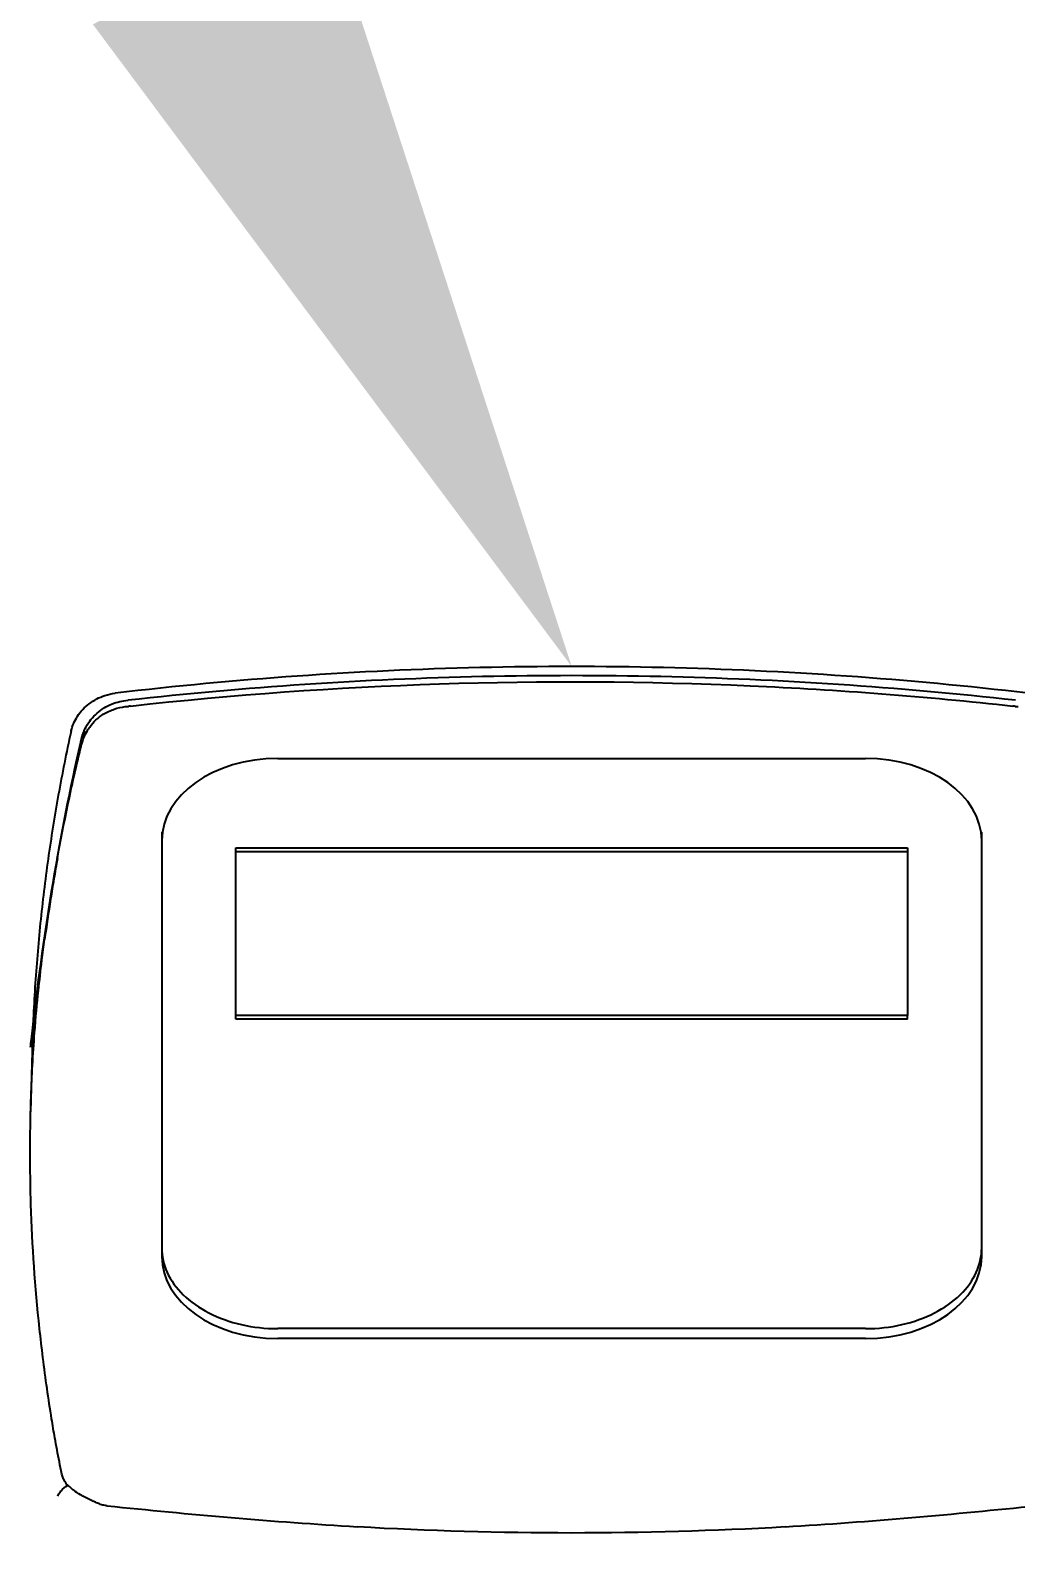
# Model space of a CAD drawing. Header units: millimetres. Extents: x -5247 to 64230, y -16204 to 29599.
# Drawn here: x 55820.3 to 55920, y 21486.2 to 21641 of the extents above; entities that cross this region are included whole.
import ezdxf
from ezdxf import colors
from ezdxf.entities.mleader import LeaderData, LeaderLine
from ezdxf.math import Vec2, Vec3

# ---------------------------------------------------------------- set-up
doc = ezdxf.new("R2010")
doc.units = ezdxf.units.MM
doc.layers.add('Выноски надписи', color=7, linetype='Continuous')
doc.styles.add('ISO_250', font='isocpeur.ttf', dxfattribs={"height": 250})

# ---------------------------------------------------------------- blocks, each defined once
blk = doc.blocks.new('_Dot')
at = {"color": 0, "linetype": 'ByBlock', "lineweight": -2}
blk.add_line((-0.5, 0), (-1, 0), dxfattribs=at)
at = {"color": 0, "linetype": 'ByBlock', "const_width": 0.5}
blk.add_lwpolyline([(-0.25, 0, 1), (0.25, 0, 1)], format="xyb", close=True, dxfattribs=at)
blk = doc.blocks.new('Siemens 7ME65202DF122JE1')
at = {"ltscale": 0.440256}
blk.add_line((-144.39, 337.16), (-144.16, 337.18), dxfattribs=at)
blk.add_line((-144.39, 337.16), (-144.16, 337.18), dxfattribs=at)
at = {"ltscale": 0.732857}
blk.add_line((-148.95, 332.95), (-148.89, 333.21), dxfattribs=at)
blk.add_line((-148.95, 332.95), (-148.89, 333.21), dxfattribs=at)
for p, q in [((-129, 331.27), (-69.5, 331.27)), ((-129, 331.27), (-69.5, 331.27)), ((-140.75, 323.81), (-140.75, 281.74)), ((-140.75, 323.81), (-140.75, 281.74)), ((-57.75, 281.74), (-57.75, 323.81)), ((-57.75, 281.74), (-57.75, 323.81)), ((-133.25, 322.23), (-65.25, 322.23)), ((-133.25, 305.26), (-133.25, 322.23)), ((-133.25, 322.23), (-65.25, 322.23)), ((-133.25, 305.26), (-133.25, 322.23)), ((-65.25, 322.23), (-65.25, 305.26)), ((-65.25, 322.23), (-65.25, 305.26)), ((-65.25, 305.26), (-133.25, 305.26)), ((-133.25, 304.91), (-133.25, 305.26)), ((-65.25, 305.26), (-133.25, 305.26)), ((-133.25, 304.91), (-133.25, 305.26)), ((-65.25, 304.91), (-65.25, 305.26)), ((-65.25, 304.91), (-65.25, 305.26)), ((-65.25, 304.91), (-133.25, 304.91)), ((-65.25, 304.91), (-133.25, 304.91)), ((-153.87, 301.63), (-154.02, 295.52)), ((-153.87, 301.63), (-154.02, 295.52)), ((-69.5, 273.58), (-129, 273.58)), ((-69.5, 273.58), (-129, 273.58))]:
    blk.add_line(p, q)
at = {"ltscale": 25.306091}
blk.add_line((-133.25, 321.88), (-65.25, 321.88), dxfattribs=at)
blk.add_line((-133.25, 321.88), (-65.25, 321.88), dxfattribs=at)
at = {"ltscale": 2.285536}
for p, q in [((-140.75, 281.74), (-140.75, 280.89)), ((-140.75, 281.74), (-140.75, 280.89)), ((-57.75, 280.89), (-57.75, 281.74)), ((-57.75, 280.89), (-57.75, 281.74))]:
    blk.add_line(p, q, dxfattribs=at)
at = {"ltscale": 26.1688}
blk.add_line((-69.5, 272.58), (-129, 272.58), dxfattribs=at)
blk.add_line((-69.5, 272.58), (-129, 272.58), dxfattribs=at)
for centre, major_axis, ratio, start_param, end_param in [((-145.22, 335.9), (-0.23, 1.99), 0.11616, 0, 0.002144), ((-145.22, 335.9), (-0.23, 1.99), 0.11616, 0, 0.002144), ((-129, 322.97), (-11.75, 0), 0.707107, 4.712389, 6.283185), ((-129, 322.97), (-11.75, 0), 0.707107, 4.712389, 6.283185), ((-69.5, 322.97), (11.75, 0), 0.707107, 0, 1.570796), ((-69.5, 322.97), (11.75, 0), 0.707107, 0, 1.570796), ((-99.25, 443.85), (-270, 0), 0.707107, 1.49036, 1.650954), ((-99.25, 443.85), (-270, 0), 0.707107, 1.49036, 1.650954)]:
    blk.add_ellipse(centre, major_axis=major_axis, ratio=ratio, start_param=start_param, end_param=end_param)
at = {"ltscale": 0.002196}
blk.add_ellipse((-144.09, 334.42), major_axis=(-0.31, 2.73), ratio=0.110645, start_param=6.282745, end_param=6.283183, dxfattribs=at)
blk.add_ellipse((-144.09, 334.42), major_axis=(-0.31, 2.73), ratio=0.110645, start_param=6.282745, end_param=6.283183, dxfattribs=at)
at = {"ltscale": 0.000722417}
for start_param, end_param in [(0, 0.000157), (6.283185, 6.283342)]:
    blk.add_ellipse((-143.86, 334.45), major_axis=(-0.3, 2.73), ratio=0.109868, start_param=start_param, end_param=end_param, dxfattribs=at)
at = {"ltscale": 0.436908}
for centre, major_axis, ratio, start_param, end_param in [((-114.93, 256.82), (-185.3, -9.45), 0.441296, 4.846869, 4.848107), ((-114.96, 256.91), (-185.19, -9.46), 0.44105, 4.84675, 4.847989)]:
    blk.add_ellipse(centre, major_axis=major_axis, ratio=ratio, start_param=start_param, end_param=end_param, dxfattribs=at)
at = {"ltscale": 0.436919}
for centre, major_axis, ratio, start_param, end_param in [((-83.74, 256.34), (-185.86, 9.4), 0.44257, 4.576084, 4.577319), ((-86.14, 249.77), (-193.53, 8.59), 0.459634, 4.567894, 4.569081)]:
    blk.add_ellipse(centre, major_axis=major_axis, ratio=ratio, start_param=start_param, end_param=end_param, dxfattribs=at)
at = {"ltscale": 0.049909}
blk.add_ellipse((-147.98, 333.59), major_axis=(-1.95, 0.43), ratio=0.69873, start_param=0, end_param=0.013128, dxfattribs=at)
blk.add_ellipse((-147.98, 333.59), major_axis=(-1.95, 0.43), ratio=0.69873, start_param=0, end_param=0.013128, dxfattribs=at)
at = {"ltscale": 3.51931}
blk.add_ellipse((-146.21, 332.6), major_axis=(-2.68, 0.61), ratio=0.698014, start_param=5.743571, end_param=6.415495, dxfattribs=at)
blk.add_ellipse((-146.21, 332.6), major_axis=(-2.68, 0.61), ratio=0.698014, start_param=5.743571, end_param=6.415495, dxfattribs=at)
at = {"ltscale": 28.211782}
blk.add_ellipse((180.85, 290.76), major_axis=(-334.93, 0), ratio=0.707107, start_param=6.154497, end_param=6.189317, dxfattribs=at)
blk.add_ellipse((180.85, 290.76), major_axis=(-334.93, 0), ratio=0.707107, start_param=6.154497, end_param=6.189317, dxfattribs=at)
at = {"ltscale": 22.323242}
for centre, major_axis, start_param, end_param in [((-129, 280.89), (-11.75, 0), 0, 1.570796), ((-129, 280.89), (-11.75, 0), 0, 1.570796), ((-69.5, 280.89), (11.75, 0), 4.712389, 6.283185), ((-69.5, 280.89), (11.75, 0), 4.712389, 6.283185)]:
    blk.add_ellipse(centre, major_axis=major_axis, ratio=0.707107, start_param=start_param, end_param=end_param, dxfattribs=at)
for points, knots in [([(-53.04, 337.89), (-59.15, 338.61), (-65.29, 339.18), (-77.61, 340.05), (-83.78, 340.34), (-96.15, 340.62), (-102.35, 340.62), (-114.72, 340.34), (-120.89, 340.05), (-133.21, 339.18), (-139.35, 338.61), (-145.46, 337.89)], [4.5473654, 4.5473654, 4.5473654, 4.5473654, 4.6133749, 4.6133749, 4.6793843, 4.6793843, 4.7453937, 4.7453937, 4.8114031, 4.8114031, 4.8774125, 4.8774125, 4.8774125, 4.8774125]), ([(-53.04, 337.89), (-59.15, 338.61), (-65.29, 339.18), (-77.61, 340.05), (-83.78, 340.34), (-96.15, 340.62), (-102.35, 340.62), (-114.72, 340.34), (-120.89, 340.05), (-133.21, 339.18), (-139.35, 338.61), (-145.46, 337.89)], [4.5473654, 4.5473654, 4.5473654, 4.5473654, 4.6133749, 4.6133749, 4.6793843, 4.6793843, 4.7453937, 4.7453937, 4.8114031, 4.8114031, 4.8774125, 4.8774125, 4.8774125, 4.8774125]), ([(-149.91, 334.08), (-149.79, 334.6), (-149.58, 335.1), (-148.97, 336.03), (-148.56, 336.47), (-147.62, 337.18), (-147.08, 337.47), (-146.17, 337.77), (-145.81, 337.84), (-145.46, 337.89)], [0.0096818, 0.0096818, 0.0096818, 0.0096818, 0.1903448, 0.1903448, 0.3811419, 0.3811419, 0.5664877, 0.5664877, 0.6750696, 0.6750696, 0.6750696, 0.6750696]), ([(-149.91, 334.08), (-149.79, 334.6), (-149.58, 335.1), (-148.97, 336.03), (-148.56, 336.47), (-147.62, 337.18), (-147.08, 337.47), (-146.17, 337.77), (-145.81, 337.84), (-145.46, 337.89)], [0.0096818, 0.0096818, 0.0096818, 0.0096818, 0.1903448, 0.1903448, 0.3811419, 0.3811419, 0.5664877, 0.5664877, 0.6750696, 0.6750696, 0.6750696, 0.6750696]), ([(-149.93, 334.02), (-150.4, 331.87), (-150.83, 329.73), (-151.61, 325.42), (-151.95, 323.27), (-152.56, 318.95), (-152.82, 316.79), (-153.26, 312.47), (-153.44, 310.3), (-153.72, 305.97), (-153.81, 303.8), (-153.87, 301.63)], [6.1291098, 6.1291098, 6.1291098, 6.1291098, 6.1564337, 6.1564337, 6.1837576, 6.1837576, 6.2110815, 6.2110815, 6.2384054, 6.2384054, 6.2657294, 6.2657294, 6.2657294, 6.2657294]), ([(-149.93, 334.02), (-150.4, 331.87), (-150.83, 329.73), (-151.61, 325.42), (-151.95, 323.27), (-152.56, 318.95), (-152.82, 316.79), (-153.26, 312.47), (-153.44, 310.3), (-153.72, 305.97), (-153.81, 303.8), (-153.87, 301.63)], [6.1291098, 6.1291098, 6.1291098, 6.1291098, 6.1564337, 6.1564337, 6.1837576, 6.1837576, 6.2110815, 6.2110815, 6.2384054, 6.2384054, 6.2657294, 6.2657294, 6.2657294, 6.2657294]), ([(-154.03, 302.07), (-154, 302.33), (-153.97, 302.59), (-153.94, 302.86), (-153.9, 303.24), (-153.86, 303.63), (-153.81, 304.02), (-153.8, 304.11), (-153.79, 304.21), (-153.78, 304.3)], [0.61307628, 0.61307628, 0.61307628, 0.61307628, 0.62457641, 0.62457641, 0.62457641, 0.64116594, 0.64116594, 0.64116594, 0.64513672, 0.64513672, 0.64513672, 0.64513672]), ([(-154.03, 302.07), (-154, 302.33), (-153.97, 302.59), (-153.94, 302.86), (-153.9, 303.24), (-153.86, 303.63), (-153.81, 304.02), (-153.8, 304.11), (-153.79, 304.21), (-153.78, 304.3)], [0.61307628, 0.61307628, 0.61307628, 0.61307628, 0.62457641, 0.62457641, 0.62457641, 0.64116594, 0.64116594, 0.64116594, 0.64513672, 0.64513672, 0.64513672, 0.64513672]), ([(-150.86, 258.87), (-150.95, 259.28), (-151.03, 259.68), (-151.27, 260.9), (-151.42, 261.7), (-151.68, 263.17), (-151.79, 263.81), (-152.22, 266.47), (-152.51, 268.52), (-152.9, 271.64), (-153.01, 272.62), (-153.57, 277.79), (-153.85, 281.96), (-154.02, 287.08), (-154.04, 288.02), (-154.08, 291.19), (-154.07, 293.38), (-154.02, 295.52)], [-6.871425, -6.871425, -6.871425, -6.871425, -6.711677, -6.711677, -6.395511, -6.395511, -6.148104, -6.148104, -5.383483, -5.383483, -5.031408, -5.031408, -3.530458, -3.530458, -3.192565, -3.192565, -2.40015, -2.40015, -2.40015, -2.40015]), ([(-150.86, 258.87), (-150.95, 259.28), (-151.03, 259.68), (-151.27, 260.9), (-151.42, 261.7), (-151.68, 263.17), (-151.79, 263.81), (-152.22, 266.47), (-152.51, 268.52), (-152.9, 271.64), (-153.01, 272.62), (-153.57, 277.79), (-153.85, 281.96), (-154.02, 287.08), (-154.04, 288.02), (-154.08, 291.19), (-154.07, 293.38), (-154.02, 295.52)], [-6.871425, -6.871425, -6.871425, -6.871425, -6.711677, -6.711677, -6.395511, -6.395511, -6.148104, -6.148104, -5.383483, -5.383483, -5.031408, -5.031408, -3.530458, -3.530458, -3.192565, -3.192565, -2.40015, -2.40015, -2.40015, -2.40015]), ([(-140.75, 281.74), (-140.75, 280.91), (-140.56, 280.07), (-139.83, 278.47), (-139.28, 277.7), (-137.85, 276.31), (-136.97, 275.69), (-134.97, 274.67), (-133.86, 274.26), (-131.49, 273.72), (-130.25, 273.58), (-129, 273.58)], [0, 0, 0, 0, 0.314159, 0.314159, 0.628319, 0.628319, 0.942478, 0.942478, 1.256637, 1.256637, 1.570796, 1.570796, 1.570796, 1.570796]), ([(-140.75, 281.74), (-140.75, 280.91), (-140.56, 280.07), (-139.83, 278.47), (-139.28, 277.7), (-137.85, 276.31), (-136.97, 275.69), (-134.97, 274.67), (-133.86, 274.26), (-131.49, 273.72), (-130.25, 273.58), (-129, 273.58)], [6.283185, 6.283185, 6.283185, 6.283185, 6.597345, 6.597345, 6.911504, 6.911504, 7.225663, 7.225663, 7.539822, 7.539822, 7.853982, 7.853982, 7.853982, 7.853982]), ([(-69.5, 273.58), (-68.25, 273.58), (-67.01, 273.72), (-64.64, 274.26), (-63.53, 274.67), (-61.53, 275.69), (-60.65, 276.31), (-59.22, 277.7), (-58.67, 278.47), (-57.94, 280.07), (-57.75, 280.91), (-57.75, 281.74)], [1.570796, 1.570796, 1.570796, 1.570796, 1.884956, 1.884956, 2.199115, 2.199115, 2.513274, 2.513274, 2.827433, 2.827433, 3.141593, 3.141593, 3.141593, 3.141593]), ([(-69.5, 273.58), (-68.25, 273.58), (-67.01, 273.72), (-64.64, 274.26), (-63.53, 274.67), (-61.53, 275.69), (-60.65, 276.31), (-59.22, 277.7), (-58.67, 278.47), (-57.94, 280.07), (-57.75, 280.91), (-57.75, 281.74)], [1.570796, 1.570796, 1.570796, 1.570796, 1.884956, 1.884956, 2.199115, 2.199115, 2.513274, 2.513274, 2.827433, 2.827433, 3.141593, 3.141593, 3.141593, 3.141593]), ([(-150.27, 257.73), (-150.42, 257.88), (-150.54, 258.05), (-150.71, 258.36), (-150.77, 258.5), (-150.83, 258.72), (-150.85, 258.8), (-150.86, 258.87)], [-0.2118824, -0.2118824, -0.2118824, -0.2118824, -0.1056145, -0.1056145, -0.0339756, -0.0339756, -0.0000407, -0.0000407, -0.0000407, -0.0000407]), ([(-150.27, 257.73), (-150.42, 257.88), (-150.54, 258.05), (-150.71, 258.36), (-150.77, 258.5), (-150.83, 258.72), (-150.85, 258.8), (-150.86, 258.87)], [-0.2118824, -0.2118824, -0.2118824, -0.2118824, -0.1056145, -0.1056145, -0.0339756, -0.0339756, -0.0000407, -0.0000407, -0.0000407, -0.0000407]), ([(-150.99, 257.11), (-150.97, 257.14), (-150.94, 257.17), (-150.91, 257.2), (-150.91, 257.2)], [0.41430567, 0.41430567, 0.41430567, 0.41430567, 0.49220498, 0.49220643, 0.49220643, 0.49220643, 0.49220643]), ([(-150.99, 257.11), (-150.97, 257.14), (-150.94, 257.17), (-150.91, 257.2), (-150.91, 257.2)], [0.41430567, 0.41430567, 0.41430567, 0.41430567, 0.49220498, 0.49220643, 0.49220643, 0.49220643, 0.49220643]), ([(-147.15, 255.88), (-147.28, 255.94), (-147.41, 255.99), (-147.67, 256.11), (-147.8, 256.16), (-148.3, 256.39), (-148.65, 256.57), (-149.22, 256.91), (-149.45, 257.07), (-149.77, 257.3), (-149.87, 257.39), (-150.01, 257.51), (-150.06, 257.55), (-150.16, 257.64), (-150.21, 257.68), (-150.27, 257.73)], [-0.3799751, -0.3799751, -0.3799751, -0.3799751, -0.3412734, -0.3412734, -0.3035554, -0.3035554, -0.1932646, -0.1932646, -0.1037978, -0.1037978, -0.0577482, -0.0577482, -0.0331443, -0.0331443, 0, 0, 0, 0]), ([(-147.15, 255.88), (-147.28, 255.94), (-147.41, 255.99), (-147.67, 256.11), (-147.8, 256.16), (-148.3, 256.39), (-148.65, 256.57), (-149.22, 256.91), (-149.45, 257.07), (-149.77, 257.3), (-149.87, 257.39), (-150.01, 257.51), (-150.06, 257.55), (-150.16, 257.64), (-150.21, 257.68), (-150.27, 257.73)], [-0.3799751, -0.3799751, -0.3799751, -0.3799751, -0.3412734, -0.3412734, -0.3035554, -0.3035554, -0.1932646, -0.1932646, -0.1037978, -0.1037978, -0.0577482, -0.0577482, -0.0331443, -0.0331443, 0, 0, 0, 0]), ([(-146.27, 255.65), (-146.34, 255.65), (-146.42, 255.67), (-146.57, 255.69), (-146.65, 255.71), (-146.87, 255.77), (-147.01, 255.82), (-147.15, 255.88)], [0.00001977, 0.00001977, 0.00001977, 0.00001977, 0.02295921, 0.02295921, 0.04666764, 0.04666764, 0.09345798, 0.09345798, 0.09345798, 0.09345798]), ([(-146.27, 255.65), (-146.34, 255.65), (-146.42, 255.67), (-146.57, 255.69), (-146.65, 255.71), (-146.87, 255.77), (-147.01, 255.82), (-147.15, 255.88)], [0.00001977, 0.00001977, 0.00001977, 0.00001977, 0.02295921, 0.02295921, 0.04666764, 0.04666764, 0.09345798, 0.09345798, 0.09345798, 0.09345798]), ([(-146.27, 255.65), (-142.19, 255.24), (-137.97, 254.82), (-129.46, 254.1), (-125.22, 253.79), (-120.94, 253.54)], [0.000015, 0.000015, 0.000015, 0.000015, 1.241044, 1.241044, 2.48226, 2.48226, 2.48226, 2.48226]), ([(-146.27, 255.65), (-142.19, 255.24), (-137.97, 254.82), (-129.46, 254.1), (-125.22, 253.79), (-120.94, 253.54)], [0.000015, 0.000015, 0.000015, 0.000015, 1.241044, 1.241044, 2.48226, 2.48226, 2.48226, 2.48226]), ([(-77.63, 253.54), (-73.34, 253.78), (-69.09, 254.1), (-60.55, 254.83), (-56.32, 255.25), (-52.23, 255.66)], [0.000129, 0.000129, 0.000129, 0.000129, 1.290188, 1.290188, 2.580053, 2.580053, 2.580053, 2.580053]), ([(-77.63, 253.54), (-73.34, 253.78), (-69.09, 254.1), (-60.55, 254.83), (-56.32, 255.25), (-52.23, 255.66)], [0.000129, 0.000129, 0.000129, 0.000129, 1.290188, 1.290188, 2.580053, 2.580053, 2.580053, 2.580053])]:
    blk.add_open_spline(points, degree=3, knots=knots)
at = {"ltscale": 25.666899}
blk.add_open_spline([(-54.34, 337.18), (-60.28, 337.84), (-66.25, 338.37), (-78.22, 339.17), (-84.22, 339.43), (-96.24, 339.7), (-102.26, 339.7), (-114.28, 339.43), (-120.28, 339.17), (-132.25, 338.37), (-138.22, 337.84), (-144.16, 337.18)], degree=3, knots=[4.5563951, 4.5563951, 4.5563951, 4.5563951, 4.6187926, 4.6187926, 4.6811902, 4.6811902, 4.7435877, 4.7435877, 4.8059852, 4.8059852, 4.8683828, 4.8683828, 4.8683828, 4.8683828], dxfattribs=at)
blk.add_open_spline([(-54.34, 337.18), (-60.28, 337.84), (-66.25, 338.37), (-78.22, 339.17), (-84.22, 339.43), (-96.24, 339.7), (-102.26, 339.7), (-114.28, 339.43), (-120.28, 339.17), (-132.25, 338.37), (-138.22, 337.84), (-144.16, 337.18)], degree=3, knots=[4.5563951, 4.5563951, 4.5563951, 4.5563951, 4.6187926, 4.6187926, 4.6811902, 4.6811902, 4.7435877, 4.7435877, 4.8059852, 4.8059852, 4.8683828, 4.8683828, 4.8683828, 4.8683828], dxfattribs=at)
at = {"ltscale": 25.519548}
for knots in [[-249.338824, -249.338824, -249.338824, -249.338824, -234.46635, -234.46635, -228.133294, -228.133294, -228.133294, -228.133294], [-249.359771, -249.359771, -249.359771, -249.359771, -234.485822, -234.485822, -228.152135, -228.152135, -228.152135, -228.152135]]:
    blk.add_open_spline([(-143.91, 336.59), (-123.19, 338.89), (-102.16, 339.58), (-72.26, 338.25), (-63.39, 337.56), (-54.59, 336.59)], degree=3, knots=knots, dxfattribs=at)
at = {"ltscale": 12.687115}
blk.add_open_spline([(-148.88, 333.26), (-148.88, 333.27), (-148.87, 333.28), (-148.87, 333.31), (-148.86, 333.33), (-148.85, 333.37), (-148.84, 333.4), (-148.82, 333.48), (-148.8, 333.54), (-148.77, 333.65), (-148.75, 333.69), (-148.7, 333.85), (-148.66, 333.95), (-148.58, 334.13), (-148.54, 334.22), (-148.37, 334.57), (-148.22, 334.82), (-147.7, 335.52), (-147.26, 335.94), (-146.3, 336.6), (-145.76, 336.85), (-144.94, 337.07), (-144.66, 337.13), (-144.39, 337.16)], degree=3, knots=[0, 0, 0, 0, 0.0062483, 0.0062483, 0.0144633, 0.0144633, 0.0243238, 0.0243238, 0.0435332, 0.0435332, 0.0592383, 0.0592383, 0.0943863, 0.0943863, 0.1256812, 0.1256812, 0.2198475, 0.2198475, 0.4052658, 0.4052658, 0.5814572, 0.5814572, 0.6640075, 0.6640075, 0.6640075, 0.6640075], dxfattribs=at)
blk.add_open_spline([(-148.88, 333.26), (-148.88, 333.27), (-148.87, 333.28), (-148.87, 333.31), (-148.86, 333.33), (-148.85, 333.37), (-148.84, 333.4), (-148.82, 333.48), (-148.8, 333.54), (-148.77, 333.65), (-148.75, 333.69), (-148.7, 333.85), (-148.66, 333.95), (-148.58, 334.13), (-148.54, 334.22), (-148.37, 334.57), (-148.22, 334.82), (-147.7, 335.52), (-147.26, 335.94), (-146.3, 336.6), (-145.76, 336.85), (-144.94, 337.07), (-144.66, 337.13), (-144.39, 337.16)], degree=3, knots=[0, 0, 0, 0, 0.0062483, 0.0062483, 0.0144633, 0.0144633, 0.0243238, 0.0243238, 0.0435332, 0.0435332, 0.0592383, 0.0592383, 0.0943863, 0.0943863, 0.1256812, 0.1256812, 0.2198475, 0.2198475, 0.4052658, 0.4052658, 0.5814572, 0.5814572, 0.6640075, 0.6640075, 0.6640075, 0.6640075], dxfattribs=at)
at = {"ltscale": 9.212408}
blk.add_open_spline([(-148.28, 334.09), (-148.27, 334.11), (-148.27, 334.11), (-148.24, 334.17), (-148.2, 334.23), (-148.12, 334.35), (-148.08, 334.41), (-147.85, 334.73), (-147.64, 334.97), (-147.18, 335.4), (-146.93, 335.59), (-146.32, 335.97), (-145.94, 336.14), (-145.2, 336.4), (-144.82, 336.48), (-144.45, 336.53)], degree=3, knots=[-0.482831, -0.482831, -0.482831, -0.482831, -0.4781187, -0.4781187, -0.452851, -0.452851, -0.432257, -0.432257, -0.335061, -0.335061, -0.2404514, -0.2404514, -0.114379, -0.114379, -0.0000215, -0.0000215, -0.0000215, -0.0000215], dxfattribs=at)
blk.add_open_spline([(-148.28, 334.09), (-148.27, 334.11), (-148.27, 334.11), (-148.24, 334.17), (-148.2, 334.23), (-148.12, 334.35), (-148.08, 334.41), (-147.85, 334.73), (-147.64, 334.97), (-147.18, 335.4), (-146.93, 335.59), (-146.32, 335.97), (-145.94, 336.14), (-145.2, 336.4), (-144.82, 336.48), (-144.45, 336.53)], degree=3, knots=[-0.482831, -0.482831, -0.482831, -0.482831, -0.4781187, -0.4781187, -0.452851, -0.452851, -0.432257, -0.432257, -0.335061, -0.335061, -0.2404514, -0.2404514, -0.114379, -0.114379, -0.0000215, -0.0000215, -0.0000215, -0.0000215], dxfattribs=at)
at = {"ltscale": 0.606004}
for points, knots in [([(-144.45, 336.53), (-144.39, 336.53), (-144.35, 336.54), (-144.24, 336.55), (-144.18, 336.56), (-144.13, 336.56)], [-0.03356939, -0.03356939, -0.03356939, -0.03356939, -0.01594381, -0.01594381, -0.00000137, -0.00000137, -0.00000137, -0.00000137]), ([(-144.45, 336.53), (-144.39, 336.53), (-144.35, 336.54), (-144.24, 336.55), (-144.18, 336.56), (-144.13, 336.56)], [-0.03356939, -0.03356939, -0.03356939, -0.03356939, -0.01594381, -0.01594381, -0.00000137, -0.00000137, -0.00000137, -0.00000137]), ([(-54.37, 336.56), (-54.32, 336.56), (-54.26, 336.55), (-54.16, 336.54), (-54.11, 336.53), (-54.05, 336.53)], [-0.03040427, -0.03040427, -0.03040427, -0.03040427, -0.01586787, -0.01586787, -0.00000096, -0.00000096, -0.00000096, -0.00000096]), ([(-54.37, 336.56), (-54.32, 336.56), (-54.26, 336.55), (-54.16, 336.54), (-54.11, 336.53), (-54.05, 336.53)], [-0.03040427, -0.03040427, -0.03040427, -0.03040427, -0.01586787, -0.01586787, -0.00000096, -0.00000096, -0.00000096, -0.00000096])]:
    blk.add_open_spline(points, degree=3, knots=knots, dxfattribs=at)
at = {"ltscale": 24.468}
blk.add_open_spline([(-153.77, 304.4), (-152.65, 313.96), (-151.1, 323.48), (-148.95, 332.95)], degree=3, dxfattribs=at)
blk.add_open_spline([(-153.77, 304.4), (-152.65, 313.96), (-151.1, 323.48), (-148.95, 332.95)], degree=3, dxfattribs=at)
at = {"ltscale": 0.184427}
blk.add_open_spline([(-149.93, 334), (-149.93, 334.02), (-149.92, 334.05), (-149.91, 334.08)], degree=3, dxfattribs=at)
blk.add_open_spline([(-149.93, 334), (-149.93, 334.02), (-149.92, 334.05), (-149.91, 334.08)], degree=3, dxfattribs=at)
at = {"ltscale": 0.002454}
blk.add_open_spline([(-148.95, 332.95), (-148.95, 332.95), (-148.95, 332.95), (-148.95, 332.95)], degree=3, dxfattribs=at)
blk.add_open_spline([(-148.95, 332.95), (-148.95, 332.95), (-148.95, 332.95), (-148.95, 332.95)], degree=3, dxfattribs=at)
at = {"ltscale": 2.787651}
blk.add_open_spline([(-148.92, 332.51), (-148.9, 332.56), (-148.89, 332.62), (-148.84, 332.8), (-148.8, 332.94), (-148.68, 333.28), (-148.59, 333.5), (-148.49, 333.7)], degree=3, knots=[-0.1472484, -0.1472484, -0.1472484, -0.1472484, -0.1254036, -0.1254036, -0.0740811, -0.0740811, -0.000695, -0.000695, -0.000695, -0.000695], dxfattribs=at)
blk.add_open_spline([(-148.92, 332.51), (-148.9, 332.56), (-148.89, 332.62), (-148.84, 332.8), (-148.8, 332.94), (-148.68, 333.28), (-148.59, 333.5), (-148.49, 333.7)], degree=3, knots=[-0.1472484, -0.1472484, -0.1472484, -0.1472484, -0.1254036, -0.1254036, -0.0740811, -0.0740811, -0.000695, -0.000695, -0.000695, -0.000695], dxfattribs=at)
at = {"ltscale": 0.868225}
blk.add_open_spline([(-148.49, 333.7), (-148.46, 333.77), (-148.42, 333.83), (-148.36, 333.96), (-148.32, 334.03), (-148.28, 334.09)], degree=3, knots=[0.00099183, 0.00099183, 0.00099183, 0.00099183, 0.02348818, 0.02348818, 0.04652482, 0.04652482, 0.04652482, 0.04652482], dxfattribs=at)
blk.add_open_spline([(-148.49, 333.7), (-148.46, 333.77), (-148.42, 333.83), (-148.36, 333.96), (-148.32, 334.03), (-148.28, 334.09)], degree=3, knots=[0.00099183, 0.00099183, 0.00099183, 0.00099183, 0.02348818, 0.02348818, 0.04652482, 0.04652482, 0.04652482, 0.04652482], dxfattribs=at)
at = {"ltscale": 25.434973}
blk.add_open_spline([(-151.32, 321.15), (-150.98, 323.03), (-150.61, 324.92), (-149.81, 328.7), (-149.38, 330.61), (-148.92, 332.51)], degree=3, knots=[-1.574762, -1.574762, -1.574762, -1.574762, -0.787672, -0.787672, -0.000005, -0.000005, -0.000005, -0.000005], dxfattribs=at)
blk.add_open_spline([(-151.32, 321.15), (-150.98, 323.03), (-150.61, 324.92), (-149.81, 328.7), (-149.38, 330.61), (-148.92, 332.51)], degree=3, knots=[-1.574762, -1.574762, -1.574762, -1.574762, -0.787672, -0.787672, -0.000005, -0.000005, -0.000005, -0.000005], dxfattribs=at)
at = {"ltscale": 28.211105}
blk.add_open_spline([(-151.32, 321.15), (-151.44, 320.47), (-151.55, 319.79), (-151.78, 318.42), (-151.89, 317.75), (-152.21, 315.69), (-152.42, 314.32), (-152.61, 312.96)], degree=3, knots=[-1.17107, -1.17107, -1.17107, -1.17107, -0.876554, -0.876554, -0.582094, -0.582094, -0.000001, -0.000001, -0.000001, -0.000001], dxfattribs=at)
blk.add_open_spline([(-151.32, 321.15), (-151.44, 320.47), (-151.55, 319.79), (-151.78, 318.42), (-151.89, 317.75), (-152.21, 315.69), (-152.42, 314.32), (-152.61, 312.96)], degree=3, knots=[-1.17107, -1.17107, -1.17107, -1.17107, -0.876554, -0.876554, -0.582094, -0.582094, -0.000001, -0.000001, -0.000001, -0.000001], dxfattribs=at)
at = {"ltscale": 24.779539}
blk.add_open_spline([(-154.02, 295.52), (-154.01, 296.05), (-153.99, 296.58), (-153.93, 298.18), (-153.89, 299.18), (-153.77, 301.33), (-153.7, 302.42), (-153.5, 305.07), (-153.37, 306.45), (-153.12, 308.82), (-153.01, 309.84), (-152.8, 311.56), (-152.71, 312.26), (-152.61, 312.96)], degree=3, knots=[-2.40015, -2.40015, -2.40015, -2.40015, -2.20326, -2.20326, -1.802374, -1.802374, -1.368949, -1.368949, -0.760691, -0.760691, -0.305257, -0.305257, -0.000001, -0.000001, -0.000001, -0.000001], dxfattribs=at)
blk.add_open_spline([(-154.02, 295.52), (-154.01, 296.05), (-153.99, 296.58), (-153.93, 298.18), (-153.89, 299.18), (-153.77, 301.33), (-153.7, 302.42), (-153.5, 305.07), (-153.37, 306.45), (-153.12, 308.82), (-153.01, 309.84), (-152.8, 311.56), (-152.71, 312.26), (-152.61, 312.96)], degree=3, knots=[-2.40015, -2.40015, -2.40015, -2.40015, -2.20326, -2.20326, -1.802374, -1.802374, -1.368949, -1.368949, -0.760691, -0.760691, -0.305257, -0.305257, -0.000001, -0.000001, -0.000001, -0.000001], dxfattribs=at)
at = {"ltscale": 0.279124}
blk.add_open_spline([(-153.78, 304.3), (-153.78, 304.33), (-153.77, 304.37), (-153.77, 304.4)], degree=3, dxfattribs=at)
blk.add_open_spline([(-153.78, 304.3), (-153.78, 304.33), (-153.77, 304.37), (-153.77, 304.4)], degree=3, dxfattribs=at)
at = {"ltscale": 1.381524}
blk.add_open_spline([(-151.27, 256.62), (-151.21, 256.78), (-151.12, 256.95), (-150.99, 257.11)], degree=3, dxfattribs=at)
blk.add_open_spline([(-151.27, 256.62), (-151.21, 256.78), (-151.12, 256.95), (-150.99, 257.11)], degree=3, dxfattribs=at)
at = {"ltscale": 1.809084}
blk.add_open_spline([(-150.91, 257.2), (-150.75, 257.39), (-150.53, 257.57), (-150.28, 257.72), (-150.27, 257.73)], degree=3, knots=[0.4922064, 0.4922064, 0.4922064, 0.4922064, 0.9851574, 1, 1, 1, 1], dxfattribs=at)
blk.add_open_spline([(-150.91, 257.2), (-150.75, 257.39), (-150.53, 257.57), (-150.28, 257.72), (-150.27, 257.73)], degree=3, knots=[0.4922064, 0.4922064, 0.4922064, 0.4922064, 0.9851574, 1, 1, 1, 1], dxfattribs=at)

msp = doc.modelspace()

# ---------------------------------------------------------------- block references
msp.add_blockref('Siemens 7ME65202DF122JE1', (55974.308, 21236.076))

# ---------------------------------------------------------------- leaders
at = {"layer": 'Выноски надписи'}
ml = msp.add_multileader_mtext('Standard', dxfattribs=at)
ml.set_content('FIT1.1', color=256, style='ISO_250')
ml.set_leader_properties()
ml.build(insert=Vec2(0, 0))
ml.multileader.update_dxf_attribs({"text_left_attachment_type": 6, "text_right_attachment_type": 6, "dogleg_length": 50, "arrow_head_size": 80})
ctx = ml.context
ctx.base_point, ctx.char_height, ctx.arrow_head_size, ctx.plane_origin = Vec3(55791.8, 21833.956), 80, 80, Vec3(61712.903, 27866.127)
ctx.left_attachment, ctx.right_attachment = 6, 6
notes = []
notes.append((ctx, [(1, (1, 1, 0), (55741.8, 21833.956), (1, 0), 50, [(0, [(55875.058, 21576.665)], 0, [])])]))
ctx.mtext.insert, ctx.mtext.width, ctx.mtext.defined_height, ctx.mtext.flow_direction = Vec3(55793.8, 21929.956), 428.15245, 132.775, 5
ml = msp.add_multileader_mtext('Standard', dxfattribs=at)
ml.set_content('МЩУНР', color=256, style='ISO_250')
ml.set_leader_properties()
ml.set_arrow_properties(name='DOT')
ml.build(insert=Vec2(0, 0))
ml.multileader.update_dxf_attribs({"text_left_attachment_type": 6, "text_right_attachment_type": 6, "dogleg_length": 100, "arrow_head_size": 50})
ctx = ml.context
ctx.base_point, ctx.char_height, ctx.arrow_head_size, ctx.plane_origin = Vec3(55560.208, 18987.724), 100, 50, Vec3(50928.404, 21081.171)
ctx.left_attachment, ctx.right_attachment = 6, 6
notes.append((ctx, [(1, (1, 1, 0), (55460.208, 18987.724), (1, 0), 100, [(0, [(54718.058, 21869.082)], 0, [])])]))
ctx.mtext.insert, ctx.mtext.width, ctx.mtext.defined_height, ctx.mtext.flow_direction = Vec3(55562.208, 19107.724), 586.7072, 216.54, 5
for ctx, leaders in notes:
    for number, flags, end, landing, length, lines in leaders:
        leader = LeaderData()
        leader.index, (leader.has_last_leader_line, leader.has_dogleg_vector, leader.attachment_direction) = number, flags
        leader.last_leader_point, leader.dogleg_vector, leader.dogleg_length = Vec3(end), Vec3(landing), length
        for number, points, colour, breaks in lines:
            line = LeaderLine()
            line.index, line.vertices, line.color, line.breaks = number, Vec3.list(points), colors.encode_raw_color(colour), breaks
            leader.lines.append(line)
        ctx.leaders.append(leader)

doc.saveas('drawing.dxf')
